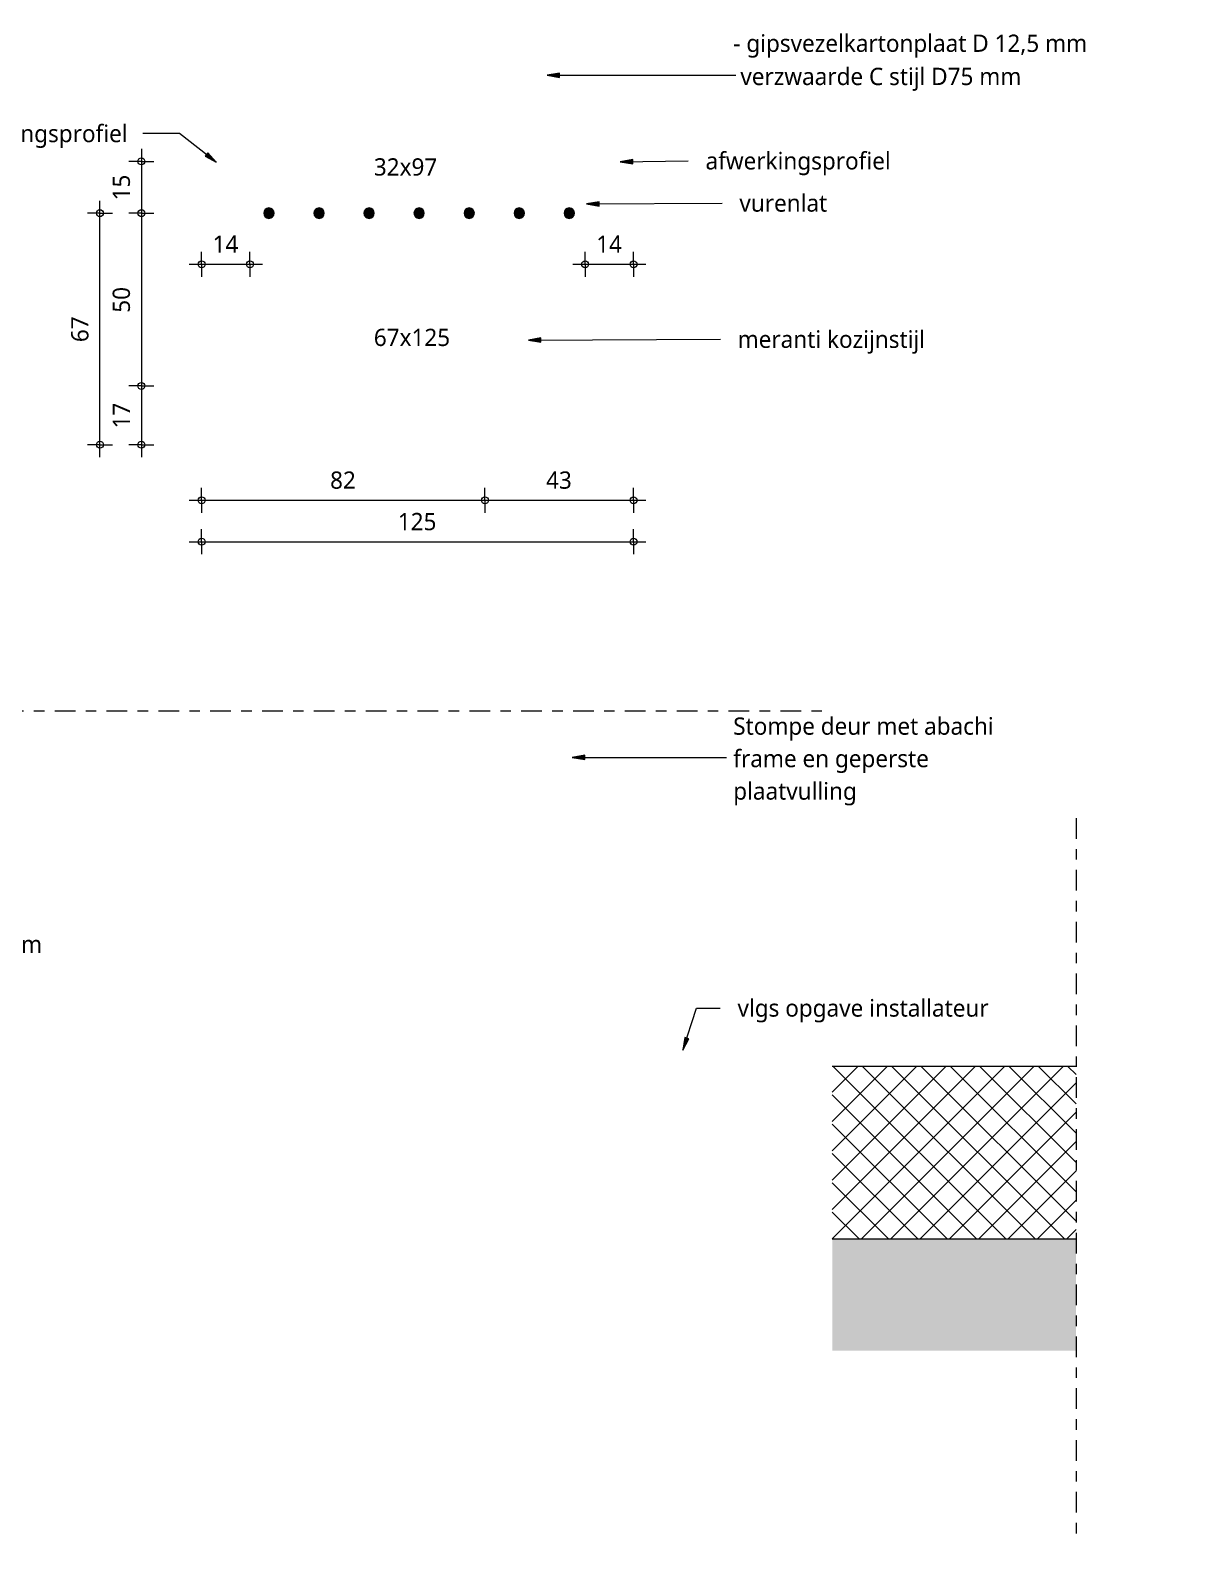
# Model space of a CAD drawing. Header units: millimetres. Extents: x 32900 to 38291, y -18988 to 4133.
# Drawn here: x 37918.1 to 38249.3, y -14954.1 to -14516.1 of the extents above; entities that cross this region are included whole.
import ezdxf

# ---------------------------------------------------------------- set-up
doc = ezdxf.new("R2010")
doc.units = ezdxf.units.MM
doc.linetypes.add('MV_center', pattern=[15, 6, -3, 3, -3])
for name, color, linetype, lineweight in [('A-ANNO-DIMS', 211, 'Continuous', 13), ('A-ANNO-DIMS-2', 211, 'Continuous', 13), ('A-ANNO-NOTE', 131, 'Continuous', 18), ('A-DETL', 90, 'Continuous', 13), ('A-DETL-GENF', 92, 'Continuous', 18), ('A-DETL-IDEN', 3, 'Continuous', 18), ('A-DETL-THIN', 151, 'Continuous', 18), ('G-ANNO-TEXT', 231, 'Continuous', 13)]:
    doc.layers.add(name, color=color, linetype=linetype, lineweight=lineweight)
doc.styles.add('Segoe UI', font='segoeui.ttf', dxfattribs={"height": 5})
doc.dimstyles.new('2_5_mm_4', dxfattribs={"dimscale": 304.8, "dimtxt": 5.23682, "dimasz": 0.006562, "dimexe": 0.011811, "dimexo": 0.0625, "dimgap": 0.005906, "dimtad": 1, "dimdec": 0, "dimzin": 0, "dimdsep": 46, "dimtxsty": 'Segoe UI', "dimblk1": 'DOTBLANK', "dimblk2": 'DOTBLANK', "dimsah": 1, "dimcen": 0.09, "dimdle": 0.011811, "dimazin": 0, "dimtfac": 1, "dimtdec": 4, "dimtix": 1, "dimtmove": 0, "dimatfit": 3, "dimfxl": 0.011811, "dimfxlon": 1, "dimtvp": 1, "dimtfill": 1, "dimtolj": 1, "dimtzin": 0, "dimarcsym": 2})

# ---------------------------------------------------------------- blocks, each defined once
blk = doc.blocks.new('NLRS_00_DI_maskeer - Type 1-4234923-Details ziekenhuis Utiliteitsgebouw')
at = {"layer": 'A-DETL-GENF', "linetype": 'MV_center'}
blk.add_line((-100, 0), (110, 0), dxfattribs=at)
blk = doc.blocks.new('NLRS_00_DI_maskeer - Type 1-4234902-Details ziekenhuis Utiliteitsgebouw')
at = {"layer": 'A-DETL-GENF', "linetype": 'MV_center'}
blk.add_line((-100, 0), (140, 0), dxfattribs=at)
blk = doc.blocks.new('DIMBLOCK918-Details ziekenhuis Utiliteitsgebouw')
at = {"layer": 'A-ANNO-DIMS-2'}
for p, q in [((37967.7, -14652.12), (37967.7, -14648.52)), ((38049.7, -14652.12), (38049.7, -14648.52)), ((37964.1, -14652.12), (38049.7, -14652.12)), ((37967.7, -14652.12), (37967.7, -14655.72)), ((38049.7, -14652.12), (38049.7, -14655.72))]:
    blk.add_line(p, q, dxfattribs=at)
for centre in [(37967.7, -14652.12), (38049.7, -14652.12)]:
    blk.add_circle(centre, 1, dxfattribs=at)
at = {"layer": 'A-ANNO-DIMS-2', "color": 0, "insert": (38004.89, -14643.79), "char_height": 5, "width": 9.1406, "attachment_point": 1, "line_spacing_factor": 1.142579, "style": 'Segoe UI', "bg_fill": 3, "box_fill_scale": 1.25, "bg_fill_color": 9, "bg_fill_true_color": 13158600, "bg_fill_transparency": 0}
blk.add_mtext('82', dxfattribs=at)
blk = doc.blocks.new('_DotBlank')
at = {"color": 0, "linetype": 'ByBlock', "lineweight": -2}
blk.add_line((-0.5, 0), (-1, 0), dxfattribs=at)
blk.add_circle((0, 0), 0.5, dxfattribs=at)
blk = doc.blocks.new('DIMBLOCK919-Details ziekenhuis Utiliteitsgebouw')
at = {"layer": 'A-ANNO-DIMS-2'}
for p, q in [((38049.7, -14652.12), (38049.7, -14648.52)), ((38092.7, -14652.12), (38092.7, -14648.52)), ((38049.7, -14652.12), (38096.3, -14652.12)), ((38049.7, -14652.12), (38049.7, -14655.72)), ((38092.7, -14652.12), (38092.7, -14655.72))]:
    blk.add_line(p, q, dxfattribs=at)
for centre in [(38049.7, -14652.12), (38092.7, -14652.12)]:
    blk.add_circle(centre, 1, dxfattribs=at)
at = {"layer": 'A-ANNO-DIMS-2', "color": 0, "insert": (38067.39, -14643.79), "char_height": 5, "width": 9.1406, "attachment_point": 1, "line_spacing_factor": 1.142579, "style": 'Segoe UI', "bg_fill": 3, "box_fill_scale": 1.25, "bg_fill_color": 9, "bg_fill_true_color": 13158600, "bg_fill_transparency": 0}
blk.add_mtext('43', dxfattribs=at)
blk = doc.blocks.new('DIMBLOCK920-Details ziekenhuis Utiliteitsgebouw')
at = {"layer": 'A-ANNO-DIMS-2'}
for p, q in [((37967.7, -14664.12), (37967.7, -14660.52)), ((38092.7, -14664.12), (38092.7, -14660.52)), ((37964.1, -14664.12), (38096.3, -14664.12)), ((37967.7, -14664.12), (37967.7, -14667.72)), ((38092.7, -14664.12), (38092.7, -14667.72))]:
    blk.add_line(p, q, dxfattribs=at)
for centre in [(37967.7, -14664.12), (38092.7, -14664.12)]:
    blk.add_circle(centre, 1, dxfattribs=at)
at = {"layer": 'A-ANNO-DIMS-2', "color": 0, "insert": (38024.49, -14655.79), "char_height": 5, "width": 13.7109, "attachment_point": 1, "line_spacing_factor": 1.142579, "style": 'Segoe UI', "bg_fill": 3, "box_fill_scale": 1.25, "bg_fill_color": 9, "bg_fill_true_color": 13158600, "bg_fill_transparency": 0}
blk.add_mtext('125', dxfattribs=at)
blk = doc.blocks.new('DIMBLOCK921-Details ziekenhuis Utiliteitsgebouw')
at = {"layer": 'A-ANNO-DIMS-2'}
for p, q in [((37938.29, -14639.65), (37938.29, -14565.45)), ((37938.29, -14569.05), (37934.69, -14569.05)), ((37938.29, -14569.05), (37941.89, -14569.05)), ((37938.29, -14636.05), (37934.69, -14636.05)), ((37938.29, -14636.05), (37941.89, -14636.05))]:
    blk.add_line(p, q, dxfattribs=at)
for centre in [(37938.29, -14569.05), (37938.29, -14636.05)]:
    blk.add_circle(centre, 1, dxfattribs=at)
at = {"layer": 'A-ANNO-DIMS-2', "color": 0, "insert": (37929.97, -14606.36), "char_height": 5, "width": 9.1406, "attachment_point": 1, "rotation": 90, "line_spacing_factor": 1.142579, "style": 'Segoe UI', "bg_fill": 3, "box_fill_scale": 1.25, "bg_fill_color": 9, "bg_fill_true_color": 13158600, "bg_fill_transparency": 0}
blk.add_mtext('67', dxfattribs=at)
blk = doc.blocks.new('DIMBLOCK922-Details ziekenhuis Utiliteitsgebouw')
at = {"layer": 'A-ANNO-DIMS-2'}
for p, q in [((37950.29, -14550.45), (37950.29, -14569.05)), ((37950.29, -14554.05), (37946.69, -14554.05)), ((37950.29, -14554.05), (37953.89, -14554.05)), ((37950.29, -14569.05), (37946.69, -14569.05)), ((37950.29, -14569.05), (37953.89, -14569.05))]:
    blk.add_line(p, q, dxfattribs=at)
for centre in [(37950.29, -14554.05), (37950.29, -14569.05)]:
    blk.add_circle(centre, 1, dxfattribs=at)
at = {"layer": 'A-ANNO-DIMS-2', "color": 0, "insert": (37941.97, -14565.36), "char_height": 5, "width": 9.1406, "attachment_point": 1, "rotation": 90, "line_spacing_factor": 1.142579, "style": 'Segoe UI', "bg_fill": 3, "box_fill_scale": 1.25, "bg_fill_color": 9, "bg_fill_true_color": 13158600, "bg_fill_transparency": 0}
blk.add_mtext('15', dxfattribs=at)
blk = doc.blocks.new('DIMBLOCK923-Details ziekenhuis Utiliteitsgebouw')
at = {"layer": 'A-ANNO-DIMS-2'}
for p, q in [((37950.29, -14569.05), (37946.69, -14569.05)), ((37950.29, -14569.05), (37950.29, -14619.05)), ((37950.29, -14569.05), (37953.89, -14569.05)), ((37950.29, -14619.05), (37946.69, -14619.05)), ((37950.29, -14619.05), (37953.89, -14619.05))]:
    blk.add_line(p, q, dxfattribs=at)
for centre in [(37950.29, -14569.05), (37950.29, -14619.05)]:
    blk.add_circle(centre, 1, dxfattribs=at)
at = {"layer": 'A-ANNO-DIMS-2', "color": 0, "insert": (37941.97, -14597.86), "char_height": 5, "width": 9.1406, "attachment_point": 1, "rotation": 90, "line_spacing_factor": 1.142579, "style": 'Segoe UI', "bg_fill": 3, "box_fill_scale": 1.25, "bg_fill_color": 9, "bg_fill_true_color": 13158600, "bg_fill_transparency": 0}
blk.add_mtext('50', dxfattribs=at)
blk = doc.blocks.new('DIMBLOCK924-Details ziekenhuis Utiliteitsgebouw')
at = {"layer": 'A-ANNO-DIMS-2'}
for p, q in [((37950.29, -14619.05), (37946.69, -14619.05)), ((37950.29, -14619.05), (37950.29, -14639.65)), ((37950.29, -14619.05), (37953.89, -14619.05)), ((37950.29, -14636.05), (37946.69, -14636.05)), ((37950.29, -14636.05), (37953.89, -14636.05))]:
    blk.add_line(p, q, dxfattribs=at)
for centre in [(37950.29, -14619.05), (37950.29, -14636.05)]:
    blk.add_circle(centre, 1, dxfattribs=at)
at = {"layer": 'A-ANNO-DIMS-2', "color": 0, "insert": (37941.97, -14631.36), "char_height": 5, "width": 9.1406, "attachment_point": 1, "rotation": 90, "line_spacing_factor": 1.142579, "style": 'Segoe UI', "bg_fill": 3, "box_fill_scale": 1.25, "bg_fill_color": 9, "bg_fill_true_color": 13158600, "bg_fill_transparency": 0}
blk.add_mtext('17', dxfattribs=at)
blk = doc.blocks.new('DIMBLOCK930-Details ziekenhuis Utiliteitsgebouw')
at = {"layer": 'A-ANNO-DIMS-2'}
for p, q in [((37964.1, -14583.84), (37985.3, -14583.84)), ((37967.7, -14583.84), (37967.7, -14580.24)), ((37967.7, -14583.84), (37967.7, -14587.44)), ((37981.7, -14583.84), (37981.7, -14580.24)), ((37981.7, -14583.84), (37981.7, -14587.44))]:
    blk.add_line(p, q, dxfattribs=at)
for centre in [(37967.7, -14583.84), (37981.7, -14583.84)]:
    blk.add_circle(centre, 1, dxfattribs=at)
at = {"layer": 'A-ANNO-DIMS-2', "color": 0, "insert": (37970.89, -14575.51), "char_height": 5, "width": 9.1406, "attachment_point": 1, "line_spacing_factor": 1.142579, "style": 'Segoe UI', "bg_fill": 3, "box_fill_scale": 1.25, "bg_fill_color": 9, "bg_fill_true_color": 13158600, "bg_fill_transparency": 0}
blk.add_mtext('14', dxfattribs=at)
blk = doc.blocks.new('DIMBLOCK931-Details ziekenhuis Utiliteitsgebouw')
at = {"layer": 'A-ANNO-DIMS-2'}
for p, q in [((38075.1, -14583.84), (38096.3, -14583.84)), ((38078.7, -14583.84), (38078.7, -14580.24)), ((38078.7, -14583.84), (38078.7, -14587.44)), ((38092.7, -14583.84), (38092.7, -14580.24)), ((38092.7, -14583.84), (38092.7, -14587.44))]:
    blk.add_line(p, q, dxfattribs=at)
for centre in [(38078.7, -14583.84), (38092.7, -14583.84)]:
    blk.add_circle(centre, 1, dxfattribs=at)
at = {"layer": 'A-ANNO-DIMS-2', "color": 0, "insert": (38081.89, -14575.51), "char_height": 5, "width": 9.1406, "attachment_point": 1, "line_spacing_factor": 1.142579, "style": 'Segoe UI', "bg_fill": 3, "box_fill_scale": 1.25, "bg_fill_color": 9, "bg_fill_true_color": 13158600, "bg_fill_transparency": 0}
blk.add_mtext('14', dxfattribs=at)

msp = doc.modelspace()

# ---------------------------------------------------------------- hatches: boundary and pattern name
at = {"layer": 'A-ANNO-NOTE'}
msp.add_hatch(color=256, dxfattribs=at).paths.add_polyline_path([(38074.98, -14726.53), (38078.58, -14727.17), (38078.58, -14725.9)])
at = {"layer": 'A-DETL-GENF'}
for points in [[(37987.2, -14570.55), (37987.59, -14570.5), (37987.95, -14570.35), (37988.26, -14570.11), (37988.5, -14569.8), (37988.65, -14569.44), (37988.7, -14569.05), (37988.65, -14568.66), (37988.5, -14568.3), (37988.26, -14567.99), (37987.95, -14567.75), (37987.59, -14567.6), (37987.2, -14567.55), (37986.81, -14567.6), (37986.45, -14567.75), (37986.14, -14567.99), (37985.9, -14568.3), (37985.75, -14568.66), (37985.7, -14569.05), (37985.75, -14569.44), (37985.9, -14569.8), (37986.14, -14570.11), (37986.45, -14570.35), (37986.81, -14570.5)], [(38001.69, -14570.55), (38002.08, -14570.5), (38002.44, -14570.35), (38002.75, -14570.11), (38002.99, -14569.8), (38003.14, -14569.44), (38003.19, -14569.05), (38003.14, -14568.66), (38002.99, -14568.3), (38002.75, -14567.99), (38002.44, -14567.75), (38002.08, -14567.6), (38001.69, -14567.55), (38001.3, -14567.6), (38000.94, -14567.75), (38000.63, -14567.99), (38000.39, -14568.3), (38000.24, -14568.66), (38000.19, -14569.05), (38000.24, -14569.44), (38000.39, -14569.8), (38000.63, -14570.11), (38000.94, -14570.35), (38001.3, -14570.5)], [(38016.17, -14570.55), (38016.56, -14570.5), (38016.92, -14570.35), (38017.23, -14570.11), (38017.47, -14569.8), (38017.62, -14569.44), (38017.67, -14569.05), (38017.62, -14568.66), (38017.47, -14568.3), (38017.23, -14567.99), (38016.92, -14567.75), (38016.56, -14567.6), (38016.17, -14567.55), (38015.79, -14567.6), (38015.42, -14567.75), (38015.11, -14567.99), (38014.87, -14568.3), (38014.72, -14568.66), (38014.67, -14569.05), (38014.72, -14569.44), (38014.87, -14569.8), (38015.11, -14570.11), (38015.42, -14570.35), (38015.79, -14570.5)], [(38030.66, -14570.55), (38031.05, -14570.5), (38031.41, -14570.35), (38031.72, -14570.11), (38031.96, -14569.8), (38032.11, -14569.44), (38032.16, -14569.05), (38032.11, -14568.66), (38031.96, -14568.3), (38031.72, -14567.99), (38031.41, -14567.75), (38031.05, -14567.6), (38030.66, -14567.55), (38030.27, -14567.6), (38029.91, -14567.75), (38029.6, -14567.99), (38029.36, -14568.3), (38029.21, -14568.66), (38029.16, -14569.05), (38029.21, -14569.44), (38029.36, -14569.8), (38029.6, -14570.11), (38029.91, -14570.35), (38030.27, -14570.5)], [(38045.15, -14570.55), (38045.53, -14570.5), (38045.9, -14570.35), (38046.21, -14570.11), (38046.44, -14569.8), (38046.59, -14569.44), (38046.65, -14569.05), (38046.59, -14568.66), (38046.44, -14568.3), (38046.21, -14567.99), (38045.9, -14567.75), (38045.53, -14567.6), (38045.15, -14567.55), (38044.76, -14567.6), (38044.4, -14567.75), (38044.08, -14567.99), (38043.85, -14568.3), (38043.7, -14568.66), (38043.65, -14569.05), (38043.7, -14569.44), (38043.85, -14569.8), (38044.08, -14570.11), (38044.4, -14570.35), (38044.76, -14570.5)], [(38059.63, -14570.55), (38060.02, -14570.5), (38060.38, -14570.35), (38060.69, -14570.11), (38060.93, -14569.8), (38061.08, -14569.44), (38061.13, -14569.05), (38061.08, -14568.66), (38060.93, -14568.3), (38060.69, -14567.99), (38060.38, -14567.75), (38060.02, -14567.6), (38059.63, -14567.55), (38059.24, -14567.6), (38058.88, -14567.75), (38058.57, -14567.99), (38058.33, -14568.3), (38058.18, -14568.66), (38058.13, -14569.05), (38058.18, -14569.44), (38058.33, -14569.8), (38058.57, -14570.11), (38058.88, -14570.35), (38059.24, -14570.5)], [(38074.12, -14570.55), (38074.51, -14570.5), (38074.87, -14570.35), (38075.18, -14570.11), (38075.42, -14569.8), (38075.57, -14569.44), (38075.62, -14569.05), (38075.57, -14568.66), (38075.42, -14568.3), (38075.18, -14567.99), (38074.87, -14567.75), (38074.51, -14567.6), (38074.12, -14567.55), (38073.73, -14567.6), (38073.37, -14567.75), (38073.06, -14567.99), (38072.82, -14568.3), (38072.67, -14568.66), (38072.62, -14569.05), (38072.67, -14569.44), (38072.82, -14569.8), (38073.06, -14570.11), (38073.37, -14570.35), (38073.73, -14570.5)]]:
    msp.add_hatch(color=9, dxfattribs=at).paths.add_polyline_path(points)
at = {"layer": 'A-DETL-GENF', "lineweight": 13}
h = msp.add_hatch(dxfattribs=at)
h.set_pattern_fill('FP_10', color=254, style=0, pattern_type=2)
h.set_pattern_definition([(45, (0, 0), (-4.2426407, 4.2426407), []), (135, (0, 0), (-4.2426407, -4.2426407), [])])
h.paths.add_polyline_path([(38150.2, -14865.97), (38220.75, -14865.97), (38220.75, -14815.97), (38150.2, -14815.97)])
h.paths.add_polyline_path([(37510.2, -14865.97), (37510.2, -14815.97), (37467.95, -14815.97), (37467.95, -14865.97)])
h.paths.add_polyline_path([(37750.2, -14865.97), (37910.2, -14865.97), (37910.2, -14815.97), (37750.2, -14815.97)])
at = {"layer": 'A-DETL-GENF'}
h = msp.add_hatch(color=9, dxfattribs=at)
h.paths.add_polyline_path([(38220.75, -14898.26), (38220.75, -14865.97), (38150.2, -14865.97), (38150.2, -14898.26)])
h.paths.add_polyline_path([(37750.2, -14898.26), (37910.2, -14898.26), (37910.2, -14865.97), (37750.2, -14865.97)])
h.paths.add_polyline_path([(37510.2, -14898.26), (37510.2, -14865.97), (37467.95, -14865.97), (37467.95, -14898.26)])
at = {"layer": 'A-DETL-IDEN'}
msp.add_hatch(color=256, dxfattribs=at).paths.add_polyline_path([(38067.7, -14529.14), (38071.3, -14529.78), (38071.3, -14528.51)])
at = {"layer": 'G-ANNO-TEXT'}
for points in [[(37971.96, -14554.26), (37969.51, -14551.54), (37968.73, -14552.55)], [(38088.87, -14554.16), (38092.48, -14554.74), (38092.46, -14553.47)], [(38079.12, -14566.38), (38082.73, -14566.99), (38082.72, -14565.72)], [(38062.28, -14605.81), (38065.88, -14606.42), (38065.87, -14605.15)], [(38107.01, -14811.24), (38108.71, -14808.01), (38107.5, -14807.62)]]:
    msp.add_hatch(color=7, dxfattribs=at).paths.add_polyline_path(points)

# ---------------------------------------------------------------- linework, layer by layer
at = {"layer": 'A-ANNO-NOTE'}
for p, q in [((38078.58, -14725.9), (38074.98, -14726.53)), ((38074.98, -14726.53), (38078.58, -14727.17)), ((38074.98, -14726.53), (38119.65, -14726.53)), ((38078.58, -14727.17), (38078.58, -14725.9))]:
    msp.add_line(p, q, dxfattribs=at)
at = {"layer": 'A-DETL'}
msp.add_line((38220.75, -14815.97), (38150.2, -14815.97), dxfattribs=at)
for centre, start, end in [((37987.2, -14569.05), 0, 180), ((37987.2, -14569.05), 180, 0), ((38001.69, -14569.05), 0, 180), ((38001.69, -14569.05), 180, 0), ((38016.17, -14569.05), 0, 180), ((38016.17, -14569.05), 180, 0), ((38030.66, -14569.05), 0, 180), ((38030.66, -14569.05), 180, 0), ((38045.15, -14569.05), 0, 180), ((38045.15, -14569.05), 180, 0), ((38059.63, -14569.05), 0, 180), ((38059.63, -14569.05), 180, 0), ((38074.12, -14569.05), 0, 180), ((38074.12, -14569.05), 180, 0)]:
    msp.add_arc(centre, 1.5, start, end, dxfattribs=at)
at = {"layer": 'A-DETL-IDEN'}
for p, q in [((38071.3, -14528.51), (38067.7, -14529.14)), ((38067.7, -14529.14), (38071.3, -14529.78)), ((38067.7, -14529.14), (38123.42, -14529.14)), ((38071.3, -14529.78), (38071.3, -14528.51))]:
    msp.add_line(p, q, dxfattribs=at)
at = {"layer": 'A-DETL-THIN'}
msp.add_line((38220.75, -14865.97), (38150.2, -14865.97), dxfattribs=at)
at = {"layer": 'G-ANNO-TEXT', "color": 250}
for p, q in [((37961.35, -14546), (37950.74, -14546)), ((37971.96, -14554.26), (37961.35, -14546)), ((37969.51, -14551.54), (37968.73, -14552.55)), ((37968.73, -14552.55), (37971.96, -14554.26)), ((37971.96, -14554.26), (37969.51, -14551.54)), ((38092.46, -14553.47), (38088.87, -14554.16)), ((38092.48, -14554.74), (38092.46, -14553.47)), ((38088.87, -14554.16), (38108.54, -14553.9)), ((38088.87, -14554.16), (38092.48, -14554.74)), ((38082.72, -14565.72), (38079.12, -14566.38)), ((38079.12, -14566.38), (38118.38, -14566.12)), ((38079.12, -14566.38), (38082.73, -14566.99)), ((38082.73, -14566.99), (38082.72, -14565.72)), ((38065.87, -14605.15), (38062.28, -14605.81)), ((38062.28, -14605.81), (38117.87, -14605.54)), ((38062.28, -14605.81), (38065.88, -14606.42)), ((38065.88, -14606.42), (38065.87, -14605.15)), ((38107.01, -14811.24), (38110.89, -14799.06)), ((38110.89, -14799.06), (38117.8, -14799.06)), ((38107.5, -14807.62), (38107.01, -14811.24)), ((38108.71, -14808.01), (38107.5, -14807.62)), ((38107.01, -14811.24), (38108.71, -14808.01))]:
    msp.add_line(p, q, dxfattribs=at)

# ---------------------------------------------------------------- block references
at = {"layer": 'A-DETL-GENF', "linetype": 'MV_center'}
msp.add_blockref('NLRS_00_DI_maskeer - Type 1-4234902-Details ziekenhuis Utiliteitsgebouw', (38010.2, -14713.09), dxfattribs=at)
at = {"layer": 'A-DETL-GENF', "linetype": 'MV_center', "rotation": 270}
msp.add_blockref('NLRS_00_DI_maskeer - Type 1-4234923-Details ziekenhuis Utiliteitsgebouw', (38220.75, -14844.09), dxfattribs=at)

# ---------------------------------------------------------------- texts
at = {"layer": 'A-ANNO-NOTE', "lineweight": 13, "char_height": 5, "attachment_point": 1, "style": 'Segoe UI', "bg_fill": 3, "box_fill_scale": 1.25, "bg_fill_color": 9, "bg_fill_true_color": 13158600, "bg_fill_transparency": 0}
for s, insert, width in [('- gipsvezelkartonplaat D 12,5 mm', (38121.56, -14517.37), 126.5063), ('- bestaande cementdekvloer D 50 mm', (37805.05, -14778.11), 144.1434)]:
    msp.add_mtext(s, dxfattribs=dict(at, insert=insert, width=width))
at = {"layer": 'G-ANNO-TEXT', "color": 7, "char_height": 5, "attachment_point": 1, "style": 'Segoe UI'}
for s, insert, width in [('afwerkingsprofiel', (37892.7, -14543.5), 64.2953), ('afwerkingsprofiel', (38113.54, -14551.4), 64.2953), ('vurenlat', (38123.34, -14563.62), 30.3038), ('meranti kozijnstijl', (38122.83, -14603.04), 65.8987), ('vlgs opgave installateur', (38122.8, -14796.56), 88.346)]:
    msp.add_mtext(s, dxfattribs=dict(at, insert=insert, width=width))
at = {"layer": 'G-ANNO-TEXT', "color": 39, "char_height": 5, "attachment_point": 1, "style": 'Segoe UI'}
for s, insert, width in [('32x97', (38017.55, -14553.16), 22.4473), ('67x125', (38017.55, -14602.49), 27.097)]:
    msp.add_mtext(s, dxfattribs=dict(at, insert=insert, width=width))

# ---------------------------------------------------------------- dimensions: what is measured, and where the dimension line sits
at = {"layer": 'A-ANNO-DIMS'}
dim = msp.add_linear_dim(base=(37938.29, -14569.05), p1=(37941.89, -14636.05), p2=(37941.89, -14569.05), angle=90, dimstyle='2_5_mm_4', override={"dimpost": '<>', "dimfxl": 67}, dxfattribs=at)
dim.commit()
dim.dimension.update_dxf_attribs({"geometry": 'DIMBLOCK921-Details ziekenhuis Utiliteitsgebouw', "text_midpoint": (37933.9, -14602.55)})
for base, p1, p2, override, picture, middle in [((37981.7, -14583.84), (37967.7, -14580.24), (37981.7, -14580.24), {"dimpost": '<>', "dimfxl": 14}, 'DIMBLOCK930-Details ziekenhuis Utiliteitsgebouw', (37974.7, -14579.48)), ((38092.7, -14583.84), (38078.7, -14580.24), (38092.7, -14580.24), {"dimpost": '<>', "dimfxl": 14}, 'DIMBLOCK931-Details ziekenhuis Utiliteitsgebouw', (38085.7, -14579.48)), ((38049.7, -14652.12), (37967.7, -14648.52), (38049.7, -14648.52), {"dimpost": '<>', "dimfxl": 82}, 'DIMBLOCK918-Details ziekenhuis Utiliteitsgebouw', (38008.7, -14647.74))]:
    dim = msp.add_linear_dim(base=base, p1=p1, p2=p2, dimstyle='2_5_mm_4', override=override, dxfattribs=at)
    dim.commit()
    dim.dimension.update_dxf_attribs({"geometry": picture, "text_midpoint": middle})

# ---------------------------------------------------------------- next in the draw order: texts
at = {"layer": 'A-ANNO-NOTE', "lineweight": 13, "insert": (38121.56, -14714.98), "char_height": 5, "width": 92.6751, "attachment_point": 1, "style": 'Segoe UI', "bg_fill": 3, "box_fill_scale": 1.25, "bg_fill_color": 9, "bg_fill_true_color": 13158600, "bg_fill_transparency": 0}
msp.add_mtext('Stompe deur met abachi', dxfattribs=at)
at = {"layer": 'A-DETL-IDEN', "lineweight": 13, "insert": (38123.62, -14526.98), "char_height": 5, "width": 99.8903, "attachment_point": 1, "style": 'Segoe UI', "bg_fill": 3, "box_fill_scale": 1.25, "bg_fill_color": 9, "bg_fill_true_color": 13158600, "bg_fill_transparency": 0}
msp.add_mtext('verzwaarde C stijl D75 mm', dxfattribs=at)

# ---------------------------------------------------------------- next in the draw order: dimensions: what is measured, and where the dimension line sits
at = {"layer": 'A-ANNO-DIMS'}
dim = msp.add_linear_dim(base=(37950.29, -14569.05), p1=(37953.89, -14554.05), p2=(37953.89, -14569.05), angle=90, dimstyle='2_5_mm_4', override={"dimpost": '<>', "dimfxl": 15}, dxfattribs=at)
dim.commit()
dim.dimension.update_dxf_attribs({"geometry": 'DIMBLOCK922-Details ziekenhuis Utiliteitsgebouw', "text_midpoint": (37945.89, -14561.55)})
dim = msp.add_linear_dim(base=(38092.7, -14652.12), p1=(38049.7, -14648.52), p2=(38092.7, -14648.52), dimstyle='2_5_mm_4', override={"dimpost": '<>', "dimfxl": 43}, dxfattribs=at)
dim.commit()
dim.dimension.update_dxf_attribs({"geometry": 'DIMBLOCK919-Details ziekenhuis Utiliteitsgebouw', "text_midpoint": (38071.2, -14647.73)})

# ---------------------------------------------------------------- next in the draw order: texts
at = {"layer": 'A-ANNO-NOTE', "lineweight": 13, "insert": (38121.56, -14724.37), "char_height": 5, "width": 68.6245, "attachment_point": 1, "style": 'Segoe UI', "bg_fill": 3, "box_fill_scale": 1.25, "bg_fill_color": 9, "bg_fill_true_color": 13158600, "bg_fill_transparency": 0}
msp.add_mtext('frame en geperste', dxfattribs=at)

# ---------------------------------------------------------------- next in the draw order: dimensions: what is measured, and where the dimension line sits
at = {"layer": 'A-ANNO-DIMS'}
dim = msp.add_linear_dim(base=(37950.29, -14619.05), p1=(37953.89, -14569.05), p2=(37953.89, -14619.05), angle=90, dimstyle='2_5_mm_4', override={"dimpost": '<>', "dimfxl": 50}, dxfattribs=at)
dim.commit()
dim.dimension.update_dxf_attribs({"geometry": 'DIMBLOCK923-Details ziekenhuis Utiliteitsgebouw', "text_midpoint": (37945.9, -14594.05)})
dim = msp.add_linear_dim(base=(38092.7, -14664.12), p1=(37967.7, -14660.52), p2=(38092.7, -14660.52), dimstyle='2_5_mm_4', override={"dimpost": '<>', "dimfxl": 125}, dxfattribs=at)
dim.commit()
dim.dimension.update_dxf_attribs({"geometry": 'DIMBLOCK920-Details ziekenhuis Utiliteitsgebouw', "text_midpoint": (38030.2, -14659.72)})

# ---------------------------------------------------------------- next in the draw order: texts
at = {"layer": 'A-ANNO-NOTE', "lineweight": 13, "insert": (38121.56, -14733.77), "char_height": 5, "width": 43.4515, "attachment_point": 1, "style": 'Segoe UI', "bg_fill": 3, "box_fill_scale": 1.25, "bg_fill_color": 9, "bg_fill_true_color": 13158600, "bg_fill_transparency": 0}
msp.add_mtext('plaatvulling', dxfattribs=at)

# ---------------------------------------------------------------- next in the draw order: dimensions: what is measured, and where the dimension line sits
at = {"layer": 'A-ANNO-DIMS'}
dim = msp.add_linear_dim(base=(37950.29, -14636.05), p1=(37953.89, -14619.05), p2=(37953.89, -14636.05), angle=90, dimstyle='2_5_mm_4', override={"dimpost": '<>', "dimfxl": 17}, dxfattribs=at)
dim.commit()
dim.dimension.update_dxf_attribs({"geometry": 'DIMBLOCK924-Details ziekenhuis Utiliteitsgebouw', "text_midpoint": (37945.93, -14627.55)})

doc.saveas('drawing.dxf')
